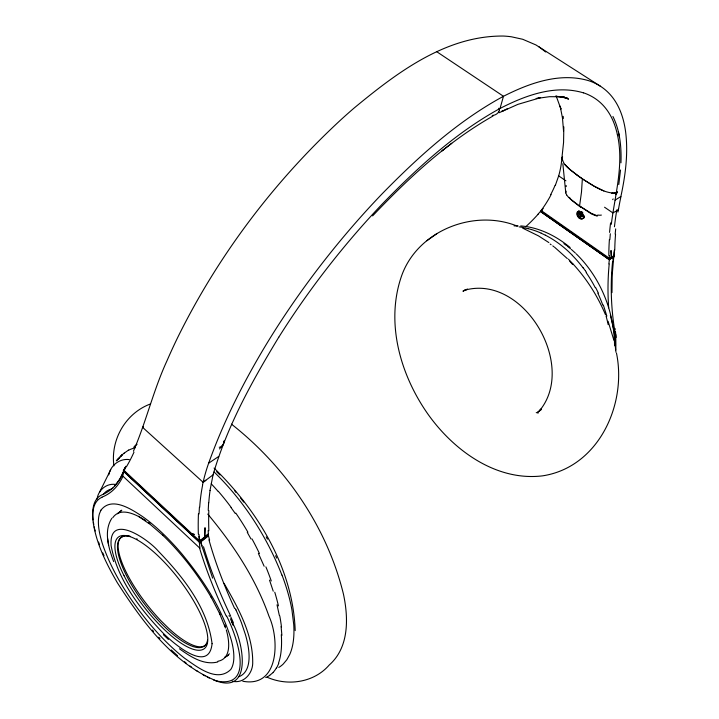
<?xml version="1.0" encoding="UTF-8"?>
<svg xmlns="http://www.w3.org/2000/svg" width="719" height="719" viewBox="0 0 719 719"><rect width="100%" height="100%" fill="white"/><g stroke="black" fill="none" stroke-linecap="round" stroke-linejoin="round"><path stroke-width="1.08" d="M615.509 345.623L615.473 339.817M615.599 349.946L614.359 332.25L610.368 315.219M611.977 292.606L612.22 274.694L614.332 250.149M620.955 162.836C621.513 147.089 620.03 130.768 612.921 116.478M200.871 539.915L204.834 536.805L205.023 527.701L204.618 536.976M578.75 176.308L582.354 178.806L581.491 192.09L579.559 206.02L591.063 213.678A23.341 12.178 21.5 0 0 592.348 214.316L595.035 215.43M614.305 251.731L614.116 256.647L609.37 259.343L540.625 211.215L543.384 207.378A257.096 161.478 58 0 0 549.927 196.862L551.087 194.579M208.222 510.319L208.618 502.851M199.046 514.022L199.406 507.326M615.886 352.22L615.77 334.515M609.847 239.634L610.323 233.774M615.158 234.16L615.689 228.894M620.524 170.008L618.789 184.567M608.885 263.909L609.326 259.739L613.64 256.791L613.091 259.289M224.157 440.882L224.067 441.718A14.335 10.866 5.5 0 1 223.951 442.329M612.399 257.663L613.586 257.007L613.801 255.901M613.1 261.401L613.541 257.402M198.983 534.352L199.307 541.802C201.275 542.297 200.781 539.618 199.253 541.766L123.713 471.206L125.34 468.258M278.756 337.22C252.396 380.63 227.195 425.828 213.049 474.873L203.118 482.287L202.497 485.118M611.303 224.31C614.97 194.552 624.11 164.66 617.396 134.606M209.984 490.466L213.049 474.873M617.936 212.069L618.475 208.852M97.074 499.238C98.036 490.16 106.556 482.88 115.849 484.498M223.897 442.527A13.562 10.264 4 0 1 223.645 443.299A13.05 9.832 2.7 0 1 223.303 444.045L224.067 441.718A15.252 11.558 7.2 0 0 224.139 441.098M563.831 126.868L563.57 142.416L561.287 163.815A203.153 137.617 10.5 0 1 558.681 175.858L555.329 185.394M123.641 471.484L122.787 476.032L199.963 548.291L199.325 542.18L123.641 471.484L123.857 470.568M123.713 471.206L124.675 468.294M278.783 337.22A320.809 118.365 -52 0 1 382.229 204.043C417.469 167.716 455.433 132.943 500.047 108.443L503.48 96.283C529.355 83.143 559.885 72.035 588.924 80.762A337.669 127.029 -51.6 0 1 625.629 131.972C628.334 153.56 625.413 175.391 620.874 196.521L615.087 200.107M108.776 474.891C110.519 465.409 119.606 458.291 129.267 459.585M600.59 86.343L535.898 44.929L522.677 39.266L511.47 36.804A317.861 134.498 -51.8 0 0 503.417 36.049C445.708 35.501 396.591 72.961 354.188 107.985A314.356 131.532 -52.1 0 0 341.327 119.372C274.254 181.233 218.234 255.335 177.836 337.202A340.914 140.403 -52.2 0 0 166.943 360.884C153.444 390.12 146.173 421.676 133.428 451.199M204.034 481.604L203.109 482.377L203.477 480.705A274.361 209.391 0.8 0 1 208.654 463.189C222.845 423.482 241.791 385.6 263.298 349.371A332.034 122.832 -52.1 0 1 382.616 193.321C418.817 156.409 457.76 121.062 503.48 96.283L436.846 51.777M124.171 469.705L125.843 466.254M123.974 470.496L124.18 469.938M278.774 663.43L276.518 668.131M608.759 259.235L613.424 256.341L608.759 259.235L541.083 211.835L541.802 211.215M580.377 214.882L579.137 217.821L580.673 214.729L577.528 212.923L580.673 214.729M581.896 211.826L581.042 213.858L577.896 212.042L580.745 214.01L581.671 211.799M581.518 215.314L579.99 218.405L581.518 215.314L584.196 217.165M584.268 216.446L581.59 214.595L582.525 212.384M581.59 214.595L582.75 212.411M499.193 110.816L498.734 111.67M124.036 470.316L119.911 478.881L114.797 485.828M142.677 427.446L143.405 426.924L142.686 427.419L203.118 482.287M99.546 492.182L110.744 469.651M124.279 470.091L123.282 470.81L125.151 467.449M562.591 156.886L562.168 157.74A9.841 5.572 19.2 0 0 562.06 158.18A10.228 5.806 18 0 0 561.997 158.638A10.821 6.183 16.7 0 0 561.979 159.115M221.254 446.769L221.973 446.05A12.951 9.796 4.1 0 0 222.387 445.546L222.522 445.385A12.816 9.698 4.2 0 0 222.881 444.863L222.989 444.684M615.806 194.687L617.091 192.611A1.429 0.809 19.4 0 0 617.414 192.368L617.45 192.306A1.546 0.872 19.5 0 0 617.477 191.955A1.69 0.953 19.6 0 0 617.27 191.542M112.784 517.68C120.801 506.221 136.781 514.948 145.75 520.619M612.687 199.657L613.136 198.938M562.528 156.976L562.555 156.931A9.635 5.455 18.9 0 0 562.186 157.686C562.689 165.774 571.362 170.223 576.998 175.05M111.885 518.219C103.329 531.341 108.74 548.193 113.665 561.62M222.935 444.773L219.529 448.962M117.574 513.77L121.772 510.211L117.871 513.402M103.563 494.196L104.722 492.785A120.99 40.489 52.5 0 1 109.198 489.792L109.656 489.594M538.055 214.181L540.409 211.467L609.326 259.739M372.622 215.889C408.545 178.042 447.398 141.895 493.027 116.011M273.175 672.508L269.679 675.312M228.345 655.009L224.795 657.355M208.177 530.505L208.321 534.055L204.834 536.805M200.718 541.47L208.384 535.457L208.321 534.055M124.189 453.15L128.62 450.031M617.783 210.272L618.277 210.011L612.84 212.878L604.553 207.225M517.285 226.126C473.048 208.186 415.968 231.464 400.977 277.696C385.672 323.865 400.636 375.165 427.751 413.865C453.419 450.184 495.948 481.451 542.512 475.861C598.343 467.368 627.121 404.725 616.471 353.056M200.592 542.027L208.465 535.88L209.624 540.104M442.85 150.217L442.05 150.846L451.739 143.306M199.253 541.766L207.575 535.026L206.02 536.518M200.817 540.553L201.338 540.149M202.381 539.34L202.902 538.935M204.466 537.731L204.987 537.327M200.817 541.892L202.003 545.919M205.841 480.265L204.681 481.128M202.875 539.78L199.765 542.144L199.073 536.329M124.162 470.334L123.335 472.401A336.582 108.659 58.3 0 1 102.17 494.726C92.625 498.77 91.987 511.092 93.102 519.972M124.585 471.17L124.054 471.538L124.558 470.864M541.065 409.839L537.587 412.311L541.335 408.931L539.493 410.747C577.366 365.477 523.863 274.011 464.968 290.134L467.476 289.146L462.946 291.222L465.256 289.883M426.834 240.757L436.721 233.774M208.654 463.189L218.693 456.484M613.469 255.973L609.344 258.256L541.362 210.667L543.142 208.501M224.562 657.534L227.195 656.016A97.254 32.247 52.8 0 0 229.334 653.787M616.803 210.793L617.432 210.46M578.885 211.035A4.26 3.406 63.3 0 0 578.552 217.21A4.26 3.406 63.3 0 0 584.071 217.444L584.188 217.39M540.625 211.215L542.063 210.487M499.166 112.73L517.887 104.363L540.122 97.811L536.158 98.539L549.424 96.697L561.404 96.732L556.722 96.391L567.372 98.161L562.087 96.804L566.923 98.296L564.064 97.254L568.585 99.132L563.444 96.813M500.047 108.443C525.265 95.483 555.095 84.294 583.513 92.868M541.677 211.539L541.083 211.835M150.289 404.024C125.519 413.245 110.384 439.902 113.908 465.876M507.524 108.65L501.682 111.418L503.372 110.618M200.25 540.94L199.271 541.218M102.017 497.233C91.915 501.664 92.014 514.885 93.452 524.151C97.02 545.164 106.789 564.532 117.386 582.803C142.569 621.863 172.623 663.34 217.174 681.199M219.25 447.173A2.202 1.681 5.4 0 0 219.708 447.236A2.004 1.537 5.4 0 0 220.472 447.173L220.625 447.128A1.86 1.42 5.4 0 0 221.263 446.76M134.884 447.398L135.505 447.218M614.664 193.15L617.1 192.602L616.435 192.827A9.931 5.572 18.5 0 1 615.338 193.069L615.176 193.096A9.796 5.509 18.6 0 1 614.664 193.15C603.565 192.872 594.038 186.167 584.898 180.505M217.776 661.965C203.738 665.569 190.292 656.555 179.435 648.763M217.893 661.282C232.066 658.658 229.235 639.973 226.278 629.835M492.839 115.444L492.191 115.516M514.067 225.874L518.075 225.892M212.626 578.148L200.574 542.054L199.352 542.189M232.246 681.226C244.127 684.039 253.25 672.849 252.711 661.795C252.711 633.367 237.719 607.294 224.103 583.352M520.709 225.919C539.007 227.339 556.084 235.868 570.068 247.462M242.806 681.253C279.457 688.074 279.592 638.993 268.987 616.246C255.739 578.525 233.271 544.589 207.755 514.085M523.657 227.716L528.114 228.678M194.139 534.352L192 533.858L123.965 470.352M217.084 681.055C256.404 688.766 235.446 633.044 226.638 616.093M194.103 534.379L192 533.858L199.558 540.922M596.393 215.412L592.393 213.768M267.243 677.271C287.977 686.447 314.14 682.574 329.275 664.967C349.245 647.406 348.517 617.998 343.457 594.155C327.055 527.081 285.542 466.64 231.473 424.156M213.345 679.832C253.969 696.999 243.346 640.881 231.931 621.935L233.154 625.135L230.475 618.816M603.852 190.921L594.101 186.158L583.343 179.471M522.614 228.103L538.477 235.877L548.822 242.546M541.182 233.199L545.379 235.203M207.261 677.055L209.328 678.08M590.587 212.86L579.352 205.877L569.736 198.471M202.974 674.71L205.158 675.941M196.215 670.459L197.734 671.465M584.511 180.253L581.662 178.339M583.046 179.274L582.354 178.806M558.636 175.849L565.907 180.82M550.161 244.065L551.131 244.73M581.563 178.276L577.168 175.175M580.952 207.423L572.063 200.583A23.341 12.151 21.2 0 1 571.183 199.738L569.745 198.04M580.916 212.42L581.977 213.157M580.898 213.543L581.428 213.911M581.896 214.442L584.205 216.042M581.222 215.475L584.071 217.444M138.443 516.314L150.469 524.6L163.276 535.664M538.873 46.744L545.721 52.002M541.218 211.503L608.903 258.903M148.545 522.47L149.956 523.468M578.57 176.182L570.58 170.052L564.918 164.543M563.921 243.642L566.455 245.494M552.758 245.889L554.088 246.86M190.005 666.01L191.578 667.187M554.744 247.363L567.309 258.588M567.291 246.132L570.598 248.792M184.54 661.732L186.077 662.963M571.407 249.484L575.398 253.079M177.557 655.764L171.293 649.967M207.153 534.316L208.384 535.457M124.028 471.242L199.244 541.479M216.608 471.7L220.014 474.962M163.393 634.688L168.426 639.47M214.055 468.069C257.779 510.661 293.028 568.262 295.194 630.599M214.127 472.006C243.867 500.882 266.857 536.554 281.92 575.11M576.18 253.825C600.662 277.669 614.314 311.776 614.556 345.803M568.648 197.419L566.518 194.858M572.387 255.299L568.666 251.677A86.622 60.054 55.8 0 0 545.379 235.194M162.413 534.864C181.583 553.405 197.968 574.706 211.422 597.714M568.378 259.128L572.953 263.9M158.782 637.187L159.951 638.445M569.655 261.114L572.504 264.367M573.187 264.152C586.803 278.945 597.696 296.192 605.488 314.724M218.234 491.508L213.929 486.7A107.733 47.283 55.6 0 0 211.251 483.86M152.428 630.06L153.569 631.381M234.762 490.897L236.075 492.452M240.568 498.015L243.705 502.087M583.118 267.72L585.23 270.587M231.078 507.605L235.266 513.483M585.446 270.883L586.273 272.061M247.264 532.366L250.994 538.98M266.21 536.931L267.423 539.169M595.665 287.582L598.352 293.028M211.018 596.923L220.005 614.242M258.373 553.387L264.143 566.257M229.028 615.572L229.415 616.372M235.437 608.759L235.994 609.946M556.057 95.654L560.946 109.126L560.173 106.16L562.474 118.024L563.534 130.93M275.602 555.724L276.644 558.061M102.79 552.902L104.012 555.697M219.376 613.037L225.469 628.011M98.566 542.081L99.519 544.732M603.349 305.09L606.854 316.099M269.517 580.089L273.229 591.189M608.067 321.231L613.927 340.312M224.849 625.045L225.362 626.671M94.782 529.337L95.196 531.008M277.022 604.823L279.34 615.455M94.243 526.901L94.602 528.528M618.367 131.604L619.517 137.257M93.398 522.21L93.776 524.519M562.842 163.743L565.781 192.881M615.015 328.475L615.131 329.23M107.598 538.459L108.623 545.182M614.403 328.376L614.565 329.491M281.093 626.537L281.902 635.38M614.934 332.457L615.087 333.94M615.464 331.486L616.066 337.481M563.202 116.37L563.372 118.437M611.411 257.114L611.024 250.5L611.294 257.177M566.159 185.511L566.212 186.598M609.317 255.47L609.353 259.352M584.241 217.695A4.26 3.406 63.3 0 1 579.101 216.841A4.26 3.406 63.3 0 1 579.047 211.053M580.287 218.252A4.26 3.406 63.3 0 1 579.442 217.668M577.833 212.761A4.26 3.406 63.3 0 1 578.202 211.889M555.077 185.322A218.693 148.213 11.6 0 1 550.763 194.463M609.559 232.381A248.792 75.801 80.5 0 1 610.575 222.89M608.84 255.299A307.435 211.341 44.3 0 1 609.406 239.454M614.763 250.302A305.854 212.285 44.6 0 1 615.554 234.322M614.439 226.764A246.5 81.328 80.3 0 1 616.812 209.867M613.532 255.847A20.483 10.821 24.9 0 1 614.071 255.524M578.804 213.148A4.26 3.415 63.2 0 1 578.894 212.393M562.159 159.519A11.504 6.525 18.6 0 1 562.096 159.133M614.511 193.078A10.003 5.5 17.9 0 1 613.81 193.105A10.399 5.824 18.5 0 1 613.091 193.132A10.983 6.291 19.1 0 1 612.336 193.132M612.39 193.294A11.684 6.866 19.6 0 1 611.77 193.231M596.842 215.826A2.966 1.564 21.5 0 1 595.062 215.385M601.381 215.08A7.226 4.458 12 0 1 597.723 215.026M597.615 215.916A11.27 7.648 22.3 0 1 596.357 215.574M592.321 213.867A29.191 15.234 21.9 0 1 590.506 212.941M569.843 198.453A28.994 14.802 21.1 0 1 568.747 197.41M566.689 194.831A11.216 6.678 12.6 0 1 566.248 194.058A7.208 4.44 8.5 0 1 566.096 191.191M569.808 198.004A2.939 1.546 21 0 1 569.403 197.365M519.1 226.871A99.483 69.204 56.3 0 1 523.63 227.528M528.114 228.642A90.738 62.93 55.8 0 1 541.191 233.145M572.324 255.38A90.684 62.751 55.7 0 1 583.028 267.792M586.165 272.573A99.186 68.62 55.8 0 1 595.287 287.717M597.831 293.181A109.45 76.457 55.7 0 1 602.81 305.153M606.081 316.099A122.464 87.538 55.1 0 1 608.157 324.611M583.531 92.823A326.354 122.473 -51.6 0 1 617.369 134.642M618.547 209.013A237.36 71.675 82.2 0 1 620.937 196.682M498.806 111.742A14.955 10.677 64.2 0 1 492.83 115.391M499.426 110.016A2.058 1.483 63.1 0 1 499.346 110.474M498.824 108.245A2.211 1.582 64 0 1 499.426 110.016M608.687 307.822A304.595 257.627 39.1 0 1 609.2 263.99M538.1 214.244A255.587 185.107 74 0 1 525.571 226.862M538.216 413.066A88.06 65.537 58.5 0 1 536.239 412.553M614.377 328.475A303.876 258.885 38.1 0 1 612.624 261.294M614.637 329.185A94.144 70.525 59 0 1 615.293 334.443M134.004 452.116A322.894 150.262 71 0 1 126.274 467.017M208.771 502.86A283.942 219.861 1.7 0 1 210.074 490.475M208.843 530.766A403.512 258.975 46.6 0 1 208.834 510.607M198.345 534.091A406.082 257.123 46.3 0 1 198.453 513.743M199.702 507.344A285.128 218.27 3.6 0 1 202.614 485.136M199.514 540.832A26.954 23.314 -2.9 0 1 200.547 540.041M119.282 458.075A167.797 69.635 47.9 0 1 119.525 457.769M120.522 456.583A167.797 69.635 47.9 0 1 124.162 453.132M128.728 450.166A152.832 63.47 50.6 0 1 135.154 447.793M218.315 491.32A112.694 49.305 55.6 0 1 231.212 507.479M235.805 513.105A123.03 53.053 55.5 0 1 247.911 532.222M252.01 538.908A135.325 56.172 55.7 0 1 259.451 553.549M265.895 566.869A150.559 57.987 56.5 0 1 271.261 580.952M274.766 592.213A164.184 57.897 57.9 0 1 278.451 605.937M279.754 615.832A175.355 57.754 59.3 0 1 281.462 626.914M281.309 634.715A182.284 58.706 59.9 0 1 278.523 663.08M276.357 667.897A175.724 57.61 58.5 0 1 273.166 672.355M269.715 675.366A163.788 53.889 56.8 0 1 265.733 677.523M133.77 447.218A171.985 66.903 52.6 0 1 134.804 446.166M134.812 446.175A160.562 62.454 52.8 0 1 137.059 444.279M282.046 575.173A165.721 63.029 54 0 1 291.959 610.116L293.747 624.658A183.39 69.159 54.3 0 1 289.721 654.533L286.827 659.754L283.241 664.023A166.799 62.957 54 0 1 278.783 667.43M206.721 643.757A68.368 21.022 52.1 0 1 168.597 628.271L161.281 621.099A68.368 21.022 52.1 0 1 124.504 535.979M128.557 535.997A68.368 21.022 52.1 0 1 130.121 536.302M136.718 538.792A68.368 21.022 52.1 0 1 137.194 539.025M207.53 640.171A68.404 21.804 52.4 0 1 143.692 602.944A68.404 21.804 52.4 0 1 129.833 536.473M234.637 608.49A420.867 178.86 47 0 1 208.914 539.735M238.978 676.687A119.956 39.779 52.8 0 0 241.386 675.465A122.994 40.794 52.8 0 0 247.857 666.243A123.884 41.073 52.9 0 0 245.44 634.661L241.44 622.762A120.441 40.021 52.8 0 0 235.931 609.919M112.829 488.111A334.542 110.87 58.7 0 1 109.728 489.711M230.673 616.129A424.048 173.881 47.3 0 1 203.513 546.737M230.88 617.127A119.345 38.934 52.6 0 1 233.387 622.78M226.161 615.931A426.861 175.625 47.1 0 1 199.549 548.076M122.967 476.284A338.919 108.937 58.2 0 1 101.954 497.126M212.069 643.694C208.905 674.62 172.254 642.409 162.773 632.756C139.549 608.328 117.449 579.55 111.112 545.703C108.641 511.461 148.626 539.699 158.171 550.997C182.86 576.629 207.503 607.321 212.069 643.694M100.966 510.148L99.492 513.6A113.126 36.597 52.3 0 0 102.835 545.02C112.91 573.861 129.95 599.79 149.228 623.283A97.505 31.061 52.4 0 0 184.63 658.253C196.817 666.657 216.922 683.14 230.709 669.542A112.452 36.049 52.7 0 0 231.419 640.485C222 608.121 202.938 579.442 181.673 553.648A98.503 31.996 52.6 0 0 142.227 516.35C131.235 509.097 111.697 496.173 100.966 510.148M577.483 211.862L577.294 212.078A4.485 2.948 53.2 0 0 576.908 214.541L576.989 214.927A4.233 2.804 53.2 0 0 582.516 218.765L582.758 218.594A4.476 2.957 52.8 0 0 583.648 216.473L583.621 216.104A4.386 2.849 52.7 0 0 582.974 214.154L582.758 213.777A4.161 2.696 52.5 0 0 579.802 211.395L579.469 211.314A4.35 2.831 52.4 0 0 577.483 211.862M118.132 458.974L116.361 460.825L122.302 454.642L118.132 458.974M124.054 575.73A70.399 22.28 52.4 0 0 203.98 648.88A70.399 22.28 52.4 0 0 156.005 553.99A70.399 22.28 52.4 0 0 124.054 575.73"/></g></svg>
